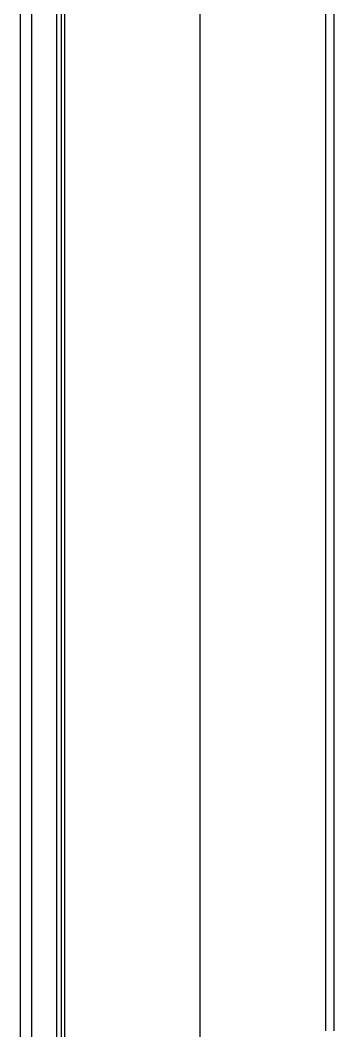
# Model space of a CAD drawing. Header units: millimetres. Extents: x 1448 to 104164, y -19509 to -89.
# Drawn here: x 5174 to 5360, y -6242 to -5643 of the extents above; entities that cross this region are included whole.
import ezdxf

# ---------------------------------------------------------------- set-up
doc = ezdxf.new("R2010")
doc.units = ezdxf.units.MM
doc.header["$LTSCALE"] = 60
doc.header["$MEASUREMENT"] = 0
doc.linetypes.add('HIDDEN', pattern=[2, 1, -1])
doc.layers.get('0').update_dxf_attribs({"linetype": 'CONTINUOUS'})

msp = doc.modelspace()

# ---------------------------------------------------------------- linework, layer by layer
at = {"color": 4}
for p, q in [((5174.19, -1513.43), (5174.19, -7713.43)), ((5180.92, -1513.43), (5180.92, -7713.43)), ((5195.63, -1513.43), (5195.63, -7713.43)), ((5198.45, -1513.43), (5198.45, -7713.43)), ((5200.45, -1513.43), (5200.45, -7713.43))]:
    msp.add_line(p, q, dxfattribs=at)
at = {"color": 3}
msp.add_line((5280.75, -1513.43), (5280.75, -7713.43), dxfattribs=at)
at = {"color": 7, "linetype": 'Continuous'}
for p, q in [((5355.34, -2162.5), (5355.34, -6242.49)), ((5360.34, -2162.44), (5360.34, -6242.49))]:
    msp.add_line(p, q, dxfattribs=at)
at = {"color": 3, "linetype": 'HIDDEN'}
msp.add_line((5174.15, -4673.43), (5174.15, -7713.43), dxfattribs=at)

doc.saveas('drawing.dxf')
